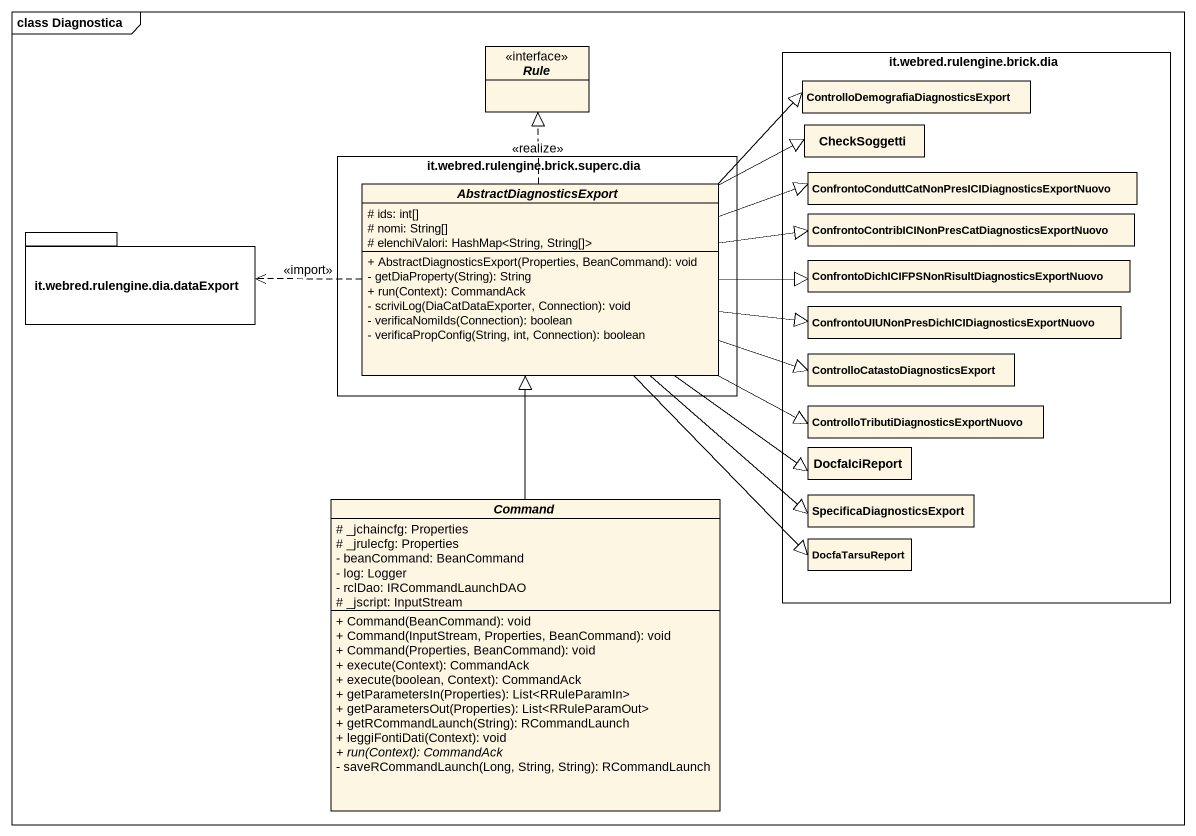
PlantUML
@startuml
mainframe class Diagnostica
hide circle
hide empty members
skinparam classAttributeIconSize 0
interface Rule <<interface>>
rectangle "it.webred.rulengine.brick.dia" as it_webred_rulengine_brick {
  class "ControlloDemografiaDiagnosticsExport" as ControlloDemografiaDiagnosti
  class CheckSoggetti
  class "ConfrontoConduttCatNonPresICIDiagnosticsExportNuovo" as ConfrontoConduttCatNonPresIC
  class "ConfrontoContribICINonPresCatDiagnosticsExportNuovo" as ConfrontoContribICINonPresCa
  class "ConfrontoDichICIFPSNonRisultDiagnosticsExportNuovo" as ConfrontoDichICIFPSNonRisult
  class "ConfrontoUIUNonPresDichICIDiagnosticsExportNuovo" as ConfrontoUIUNonPresDichICIDi
  class "ControlloCatastoDiagnosticsExport" as ControlloCatastoDiagnosticsE
  class "ControlloTributiDiagnosticsExportNuovo" as ControlloTributiDiagnosticsE
  class DocfaIciReport
  class SpecificaDiagnosticsExport
  class DocfaTarsuReport
}
rectangle "it.webred.rulengine.brick.superc.dia" as it_webred_rulengine_brick_2 {
  abstract class AbstractDiagnosticsExport {
    # ids: int[]
    # nomi: String[]
    # elenchiValori: HashMap<String, String[]>
    + AbstractDiagnosticsExport(Properties, BeanCommand): void
    - getDiaProperty(String): String
    + run(Context): CommandAck
    - scriviLog(DiaCatDataExporter, Connection): void
    - verificaNomiIds(Connection): boolean
    - verificaPropConfig(String, int, Connection): boolean
  }
}
package "it.webred.rulengine.dia.dataExport" as it_webred_rulengine_dia {
}
abstract class Command {
  # _jchaincfg: Properties
  # _jrulecfg: Properties
  - beanCommand: BeanCommand
  - log: Logger
  - rclDao: IRCommandLaunchDAO
  # _jscript: InputStream
  + Command(BeanCommand): void
  + Command(InputStream, Properties, BeanCommand): void
  + Command(Properties, BeanCommand): void
  + execute(Context): CommandAck
  + execute(boolean, Context): CommandAck
  + getParametersIn(Properties): List<RRuleParamIn>
  + getParametersOut(Properties): List<RRuleParamOut>
  + getRCommandLaunch(String): RCommandLaunch
  + leggiFontiDati(Context): void
  {abstract} + run(Context): CommandAck
  - saveRCommandLaunch(Long, String, String): RCommandLaunch
}
AbstractDiagnosticsExport .up.|> Rule : <<realize>>
AbstractDiagnosticsExport -right-|> ControlloDemografiaDiagnosti
AbstractDiagnosticsExport -right-|> CheckSoggetti
AbstractDiagnosticsExport -right-|> ConfrontoConduttCatNonPresIC
AbstractDiagnosticsExport -right-|> ConfrontoContribICINonPresCa
AbstractDiagnosticsExport .left.> it_webred_rulengine_dia : <<import>>
AbstractDiagnosticsExport -right-|> ConfrontoDichICIFPSNonRisult
AbstractDiagnosticsExport -right-|> ConfrontoUIUNonPresDichICIDi
AbstractDiagnosticsExport -right-|> ControlloCatastoDiagnosticsE
AbstractDiagnosticsExport -right-|> ControlloTributiDiagnosticsE
AbstractDiagnosticsExport -right-|> DocfaIciReport
AbstractDiagnosticsExport --|> SpecificaDiagnosticsExport
AbstractDiagnosticsExport --|> DocfaTarsuReport
Command -up-|> AbstractDiagnosticsExport
@enduml
